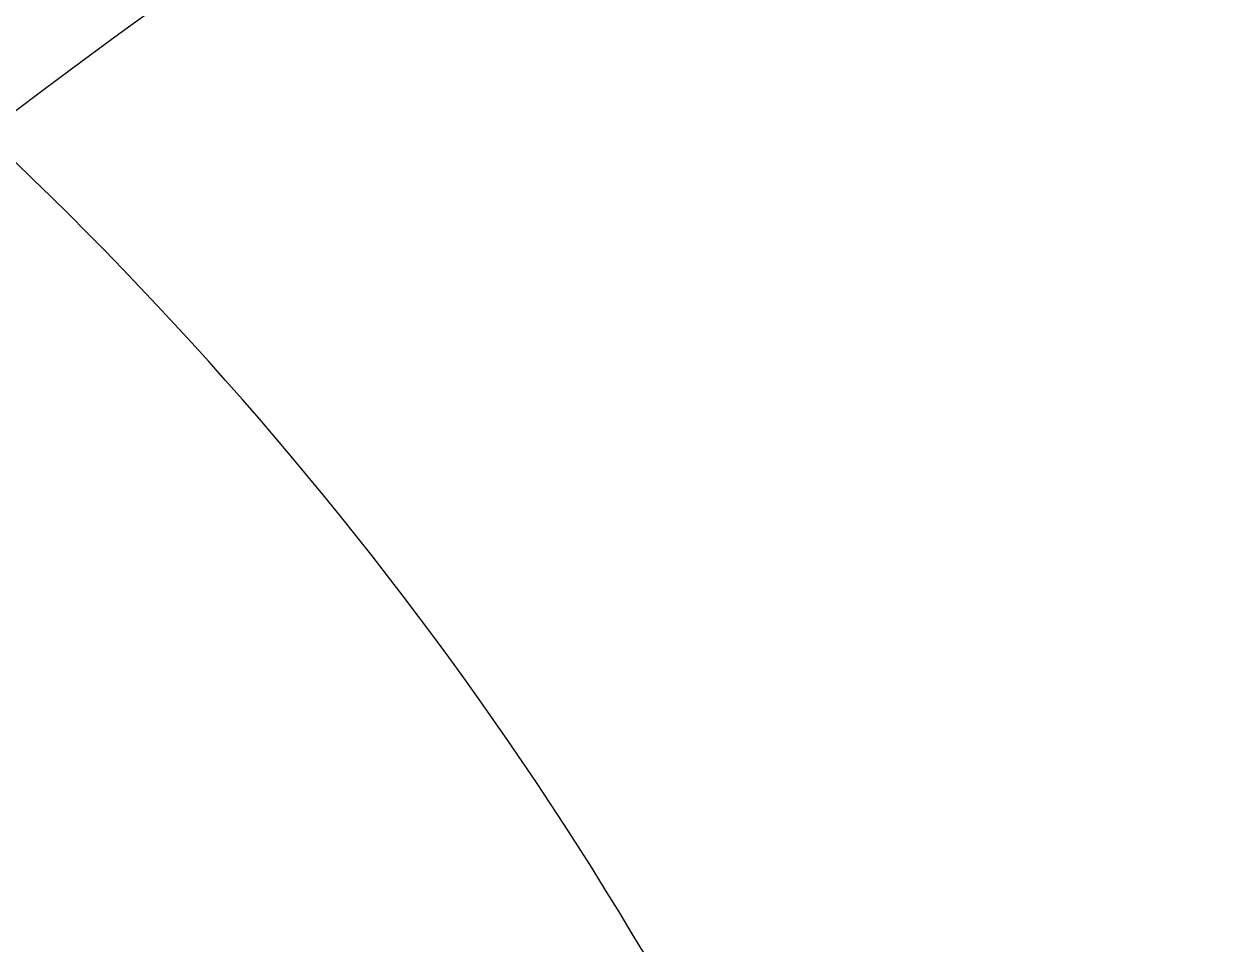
# Model space of a CAD drawing. Header units: millimetres. Extents: x 118878 to 201916, y 10986 to 20993.
# Drawn here: x 180952.07 to 180957.6, y 17078.51 to 17082.78 of the extents above; entities that cross this region are included whole.
import ezdxf

# ---------------------------------------------------------------- set-up
doc = ezdxf.new("R2010")
doc.units = ezdxf.units.MM
doc.header["$LTSCALE"] = 100
doc.layers.add('TREE', color=83, linetype='Continuous')

# ---------------------------------------------------------------- blocks, each defined once
blk = doc.blocks.new('TREE-CICAS')
at = {"layer": 'TREE'}
for centre, radius, start, end in [((0.17154, 2.42873), 0.73282, 90.37567, 153.71003), ((0.90583, 1.68693), 1.64946, 116.62064, 145.92372), ((0.23164, 2.0879), 0.73282, 90.37567, 153.71003), ((0.96592, 1.3461), 1.64946, 116.62064, 145.92372), ((1.39111, 0.22778), 1.49686, 201.66646, 263.18779), ((0.98032, -0.29698), 0.98941, 183.42594, 283.63458), ((1.45273, -0.15619), 1.70147, 211.37119, 255.03657), ((0.918, -0.78948), 1.01497, 205.24891, 275.39371)]:
    blk.add_arc(centre, radius, start, end, dxfattribs=at)

msp = doc.modelspace()

# ---------------------------------------------------------------- block references
for p, xscale, yscale, zscale, rotation in [((181024.1882, 17056.2787), -25.00000000000001, 25, 25, 70), ((180952.3099, 17056.5569), 17.5, 17.5, 17.5, 150.0000000000001)]:
    msp.add_blockref('TREE-CICAS', p, dxfattribs=dict(xscale=xscale, yscale=yscale, zscale=zscale, rotation=rotation))

doc.saveas('drawing.dxf')
